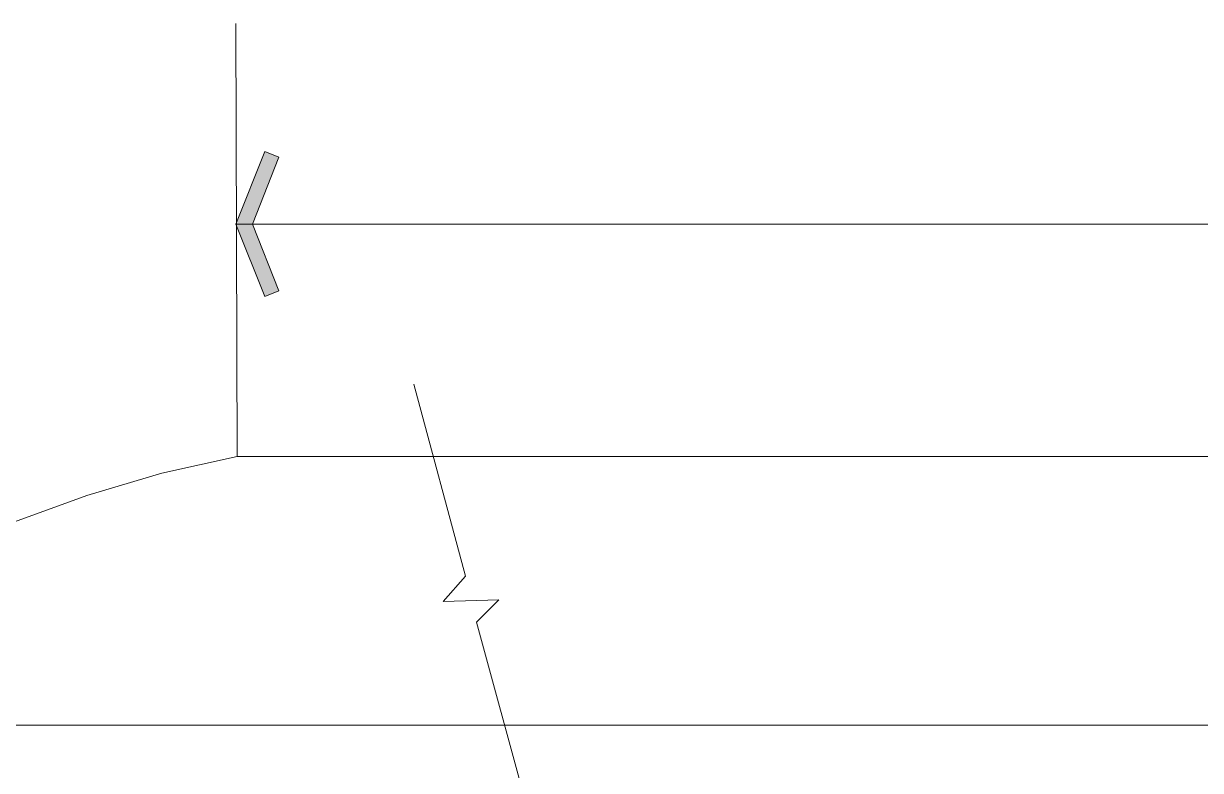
# Model space of a CAD drawing. Header units: millimetres. Extents: x -4011 to 126995, y -1911 to 106700.
# Drawn here: x 60366 to 73508, y 89153 to 97492 of the extents above; entities that cross this region are included whole.
import ezdxf

# ---------------------------------------------------------------- set-up
doc = ezdxf.new("R2010")
doc.units = ezdxf.units.MM
doc.layers.add('PDF_솔리드 채우기', color=7, linetype='Continuous')
doc.layers.add('PDF_형상', color=7, linetype='Continuous')

msp = doc.modelspace()

# ---------------------------------------------------------------- linework, layer by layer
at = {"layer": 'PDF_솔리드 채우기', "transparency": 33554559}
for points in [[(62736, 95254), (63062, 96062), (62922, 95254)], [(63062, 96062), (62922, 95254), (63218, 96000)], [(63062, 94446), (62736, 95254), (63218, 94508)], [(62736, 95254), (63218, 94508), (62922, 95254)]]:
    msp.add_solid(points, dxfattribs=at)
at = {"layer": 'PDF_형상', "lineweight": 5}
for points in [[(62736, 97492), (62751, 92658), (61912, 92472), (61073, 92223), (60264, 91927), (59471, 91570), (58710, 91166), (57979, 90715), (57280, 90202), (56611, 89658)], [(62736, 95254), (88492, 95254)], [(64725, 93466), (65301, 91321), (65052, 91041), (65674, 91057), (65425, 90808), (65969, 88819)], [(121803, 92456), (99124, 92456), (92036, 92658), (62751, 92658)], [(85756, 88974), (85756, 89658), (56611, 89658), (55523, 87886), (55508, 87855)], [(82383, 89658), (60622, 89658)], [(82570, 89658), (60824, 89658)]]:
    msp.add_lwpolyline(points, dxfattribs=at)
msp.add_lwpolyline([(63062, 96062), (63218, 96000), (62922, 95254), (63218, 94508), (63062, 94446), (62736, 95254)], close=True, dxfattribs=at)

doc.saveas('drawing.dxf')
